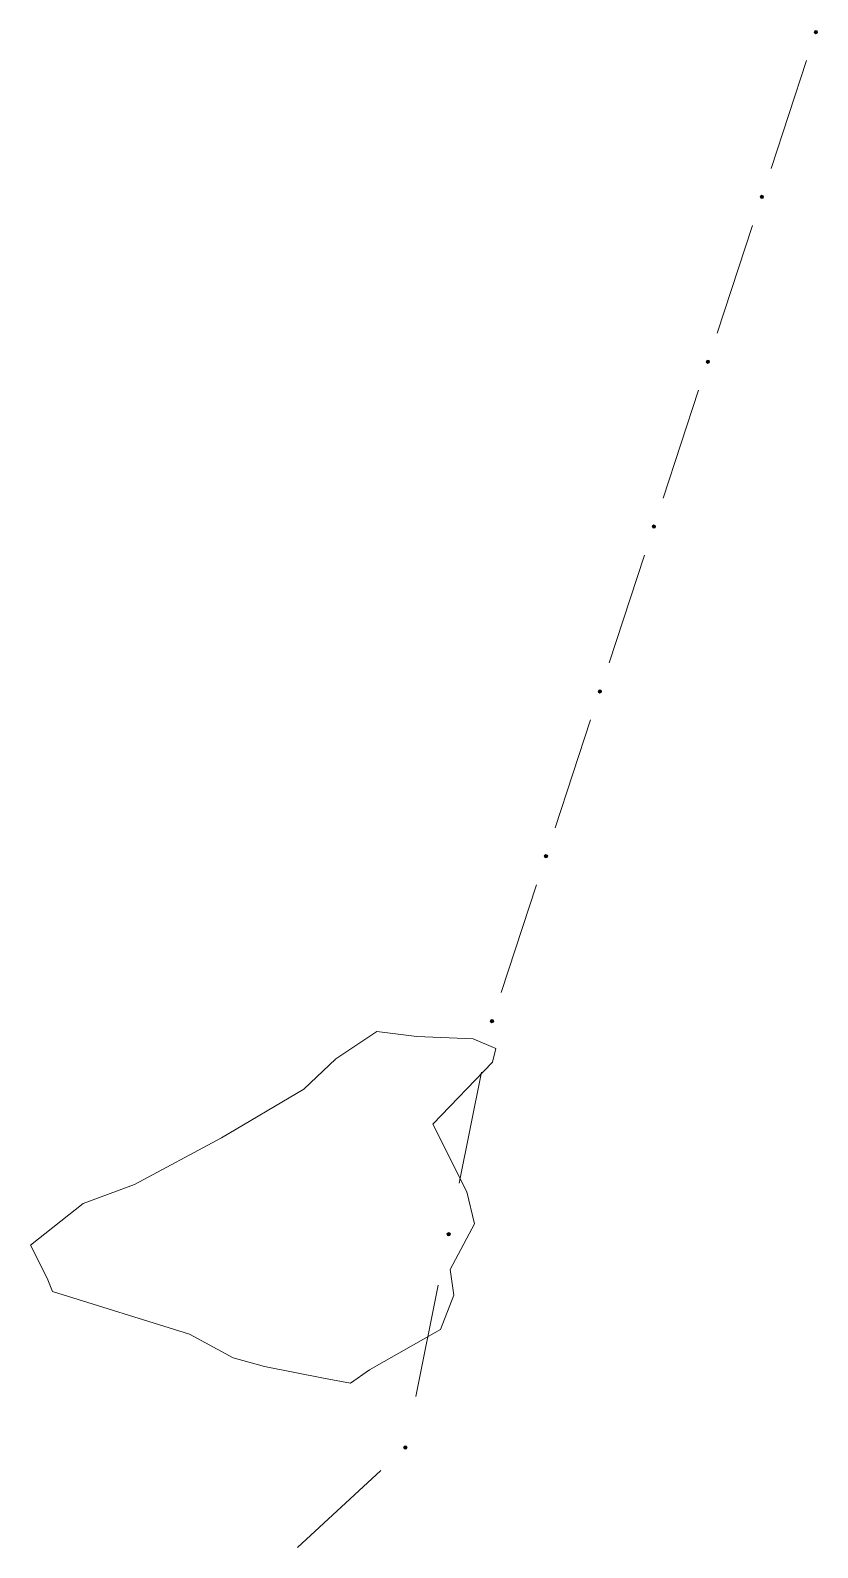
# Model space of a CAD drawing. Header units: metres. Extents: x -10443 to -4073, y -33280 to -26846.
# Drawn here: x -7267.43 to -7263.97, y -29056.48 to -29049.79 of the extents above; entities that cross this region are included whole.
import ezdxf

# ---------------------------------------------------------------- set-up
doc = ezdxf.new("R2010")
doc.units = ezdxf.units.M
doc.header["$MEASUREMENT"] = 0
doc.linetypes.add('CONTINUOUS_1', pattern=[0])
doc.linetypes.add('CONTINUOUS_2', pattern=[0])
doc.layers.add('園路', color=241, linetype='CONTINUOUS_2', lineweight=18)
doc.layers.add('石', color=241, linetype='CONTINUOUS_2', lineweight=18)

msp = doc.modelspace()

# ---------------------------------------------------------------- hatches: boundary and pattern name
at = {"layer": '園路', "linetype": 'CONTINUOUS_1', "lineweight": 18}
for points in [[(-7263.9658, -29049.8016, 1), (-7263.9808, -29049.8016, 1)], [(-7264.2037, -29050.5284, 1), (-7264.2187, -29050.5284, 1)], [(-7264.4417, -29051.2552, 1), (-7264.4567, -29051.2552, 1)], [(-7264.6796, -29051.9819, 1), (-7264.6946, -29051.9819, 1)], [(-7264.9175, -29052.7087, 1), (-7264.9325, -29052.7087, 1)], [(-7265.1554, -29053.4355, 1), (-7265.1704, -29053.4355, 1)], [(-7265.3934, -29054.1623, 1), (-7265.4084, -29054.1623, 1)], [(-7265.5842, -29055.1022, 1), (-7265.5992, -29055.1022, 1)], [(-7265.775, -29056.0422, 1), (-7265.79, -29056.0422, 1)]]:
    msp.add_hatch(color=256, dxfattribs=at).paths.add_polyline_path(points, flags=0)

# ---------------------------------------------------------------- linework, layer by layer
for p, q in [((-7264.1701, -29050.4026), (-7264.0145, -29049.9274)), ((-7264.408, -29051.1294), (-7264.2524, -29050.6542)), ((-7264.6459, -29051.8562), (-7264.4903, -29051.381)), ((-7264.8838, -29052.5829), (-7264.7283, -29052.1077)), ((-7265.1217, -29053.3097), (-7264.9662, -29052.8345)), ((-7265.3597, -29054.0365), (-7265.2041, -29053.5613)), ((-7265.546, -29054.8773), (-7265.4465, -29054.3872)), ((-7265.7368, -29055.8172), (-7265.6374, -29055.3272)), ((-7266.2571, -29056.4838), (-7265.8911, -29056.1432))]:
    msp.add_line(p, q, dxfattribs=at)
for centre in [(-7263.9733, -29049.8016), (-7264.2112, -29050.5284), (-7264.4492, -29051.2552), (-7264.6871, -29051.9819), (-7264.925, -29052.7087), (-7265.1629, -29053.4355), (-7265.4009, -29054.1623), (-7265.5917, -29055.1022), (-7265.7825, -29056.0422)]:
    msp.add_circle(centre, 0.0075, dxfattribs=at)
at = {"layer": '石', "linetype": 'CONTINUOUS_2', "lineweight": 18, "flags": 128}
msp.add_lwpolyline([(-7267.3376, -29055.3549), (-7266.7342, -29055.5432), (-7266.5415, -29055.6465), (-7266.4036, -29055.6846), (-7266.1429, -29055.7362), (-7266.0237, -29055.7582), (-7265.9407, -29055.6991), (-7265.6282, -29055.5218), (-7265.569, -29055.3713), (-7265.5849, -29055.2575), (-7265.478, -29055.0564), (-7265.5117, -29054.915), (-7265.6615, -29054.6165), (-7265.3982, -29054.3426), (-7265.3844, -29054.2833), (-7265.4844, -29054.24), (-7265.7314, -29054.2299), (-7265.9083, -29054.2086), (-7266.0889, -29054.3283), (-7266.2304, -29054.463), (-7266.5921, -29054.6764), (-7266.9762, -29054.882), (-7267.2026, -29054.966), (-7267.435, -29055.1504), (-7267.3612, -29055.2952), (-7267.3376, -29055.3549)], dxfattribs=at)

doc.saveas('drawing.dxf')
